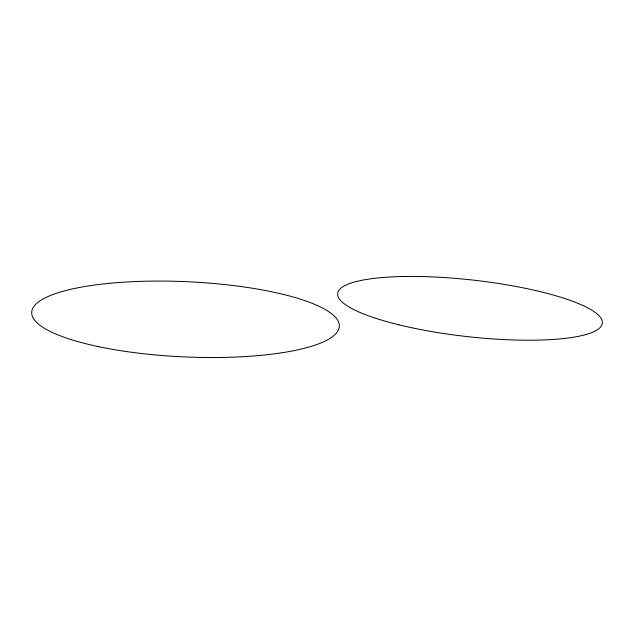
<?xml version="1.0" encoding="UTF-8"?>
<svg xmlns="http://www.w3.org/2000/svg" width="634" height="634" viewBox="0 0 634 634"><rect width="100%" height="100%" fill="white"/><g stroke="black" fill="none" stroke-linecap="round" stroke-linejoin="round"><path stroke-width="0.95" d="M97.929 346.521A153.975 37.628 2.6 0 0 338.81 328.959A153.975 37.628 2.6 0 0 119.763 282.439A153.975 37.628 2.6 0 0 97.929 346.521M398.889 324.822A133.188 28.403 6.4 0 0 602.237 323.831A133.188 28.403 6.4 0 0 408.795 276.448A133.188 28.403 6.4 0 0 398.889 324.822"/></g></svg>
